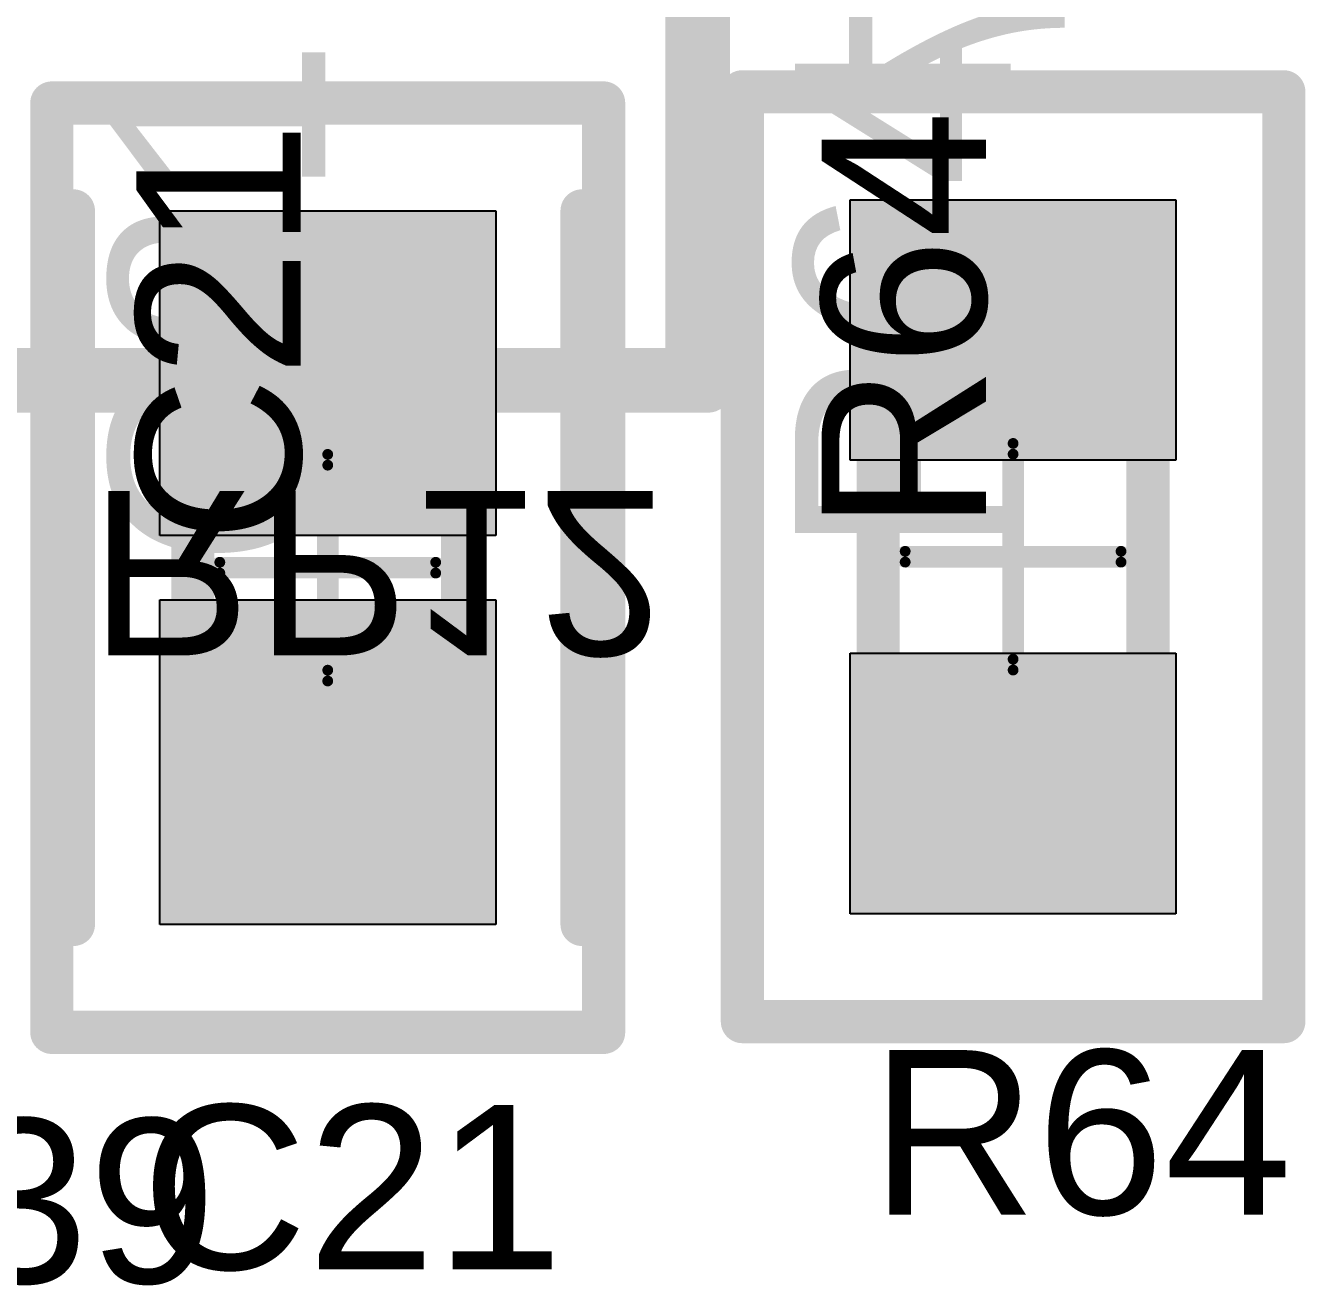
# Model space of a CAD drawing. Header units: millimetres. Extents: x 54 to 247, y 53 to 195.
# Drawn here: x 125.52 to 131.45, y 66.55 to 72.39 of the extents above; entities that cross this region are included whole.
import ezdxf

# ---------------------------------------------------------------- set-up
doc = ezdxf.new("R2010")
doc.units = ezdxf.units.MM
for name, color, linetype in [('BottomOverlay', 54, 'Continuous'), ('BottomPaste', 16, 'Continuous'), ('BottomSolder', 6, 'Continuous'), ('Mechanical10', 56, 'Continuous'), ('Mechanical12', 56, 'Continuous'), ('Mechanical14', 56, 'Continuous'), ('Mechanical15', 56, 'Continuous'), ('Mechanical4', 56, 'Continuous'), ('Mechanical6', 56, 'Continuous'), ('Mechanical8', 56, 'Continuous'), ('PadHoleLayer', 156, 'Continuous'), ('TopOverlay', 2, 'Continuous'), ('TopPaste', 8, 'Continuous'), ('TopSolder', 216, 'Continuous')]:
    doc.layers.add(name, color=color, linetype=linetype)
doc.styles.add('Arial', font='arial.ttf', dxfattribs={"height": 0.2})

# ---------------------------------------------------------------- blocks, each defined once
blk = doc.blocks.new('KEMET_C0805C_DN_IPC_A_231')
at = {"layer": 'TopPaste'}
for points in [[(-1.6531, 0.7781), (-0.1485, 0.7781), (-0.1485, -0.7781), (-1.6531, -0.7781)], [(0.1485, 0.7781), (1.6531, 0.7781), (1.6531, -0.7781), (0.1485, -0.7781)]]:
    blk.add_hatch(color=8, dxfattribs=at).paths.add_polyline_path(points)
at = {"layer": 'TopSolder'}
for points in [[(-1.6531, 0.7781), (-0.1485, 0.7781), (-0.1485, -0.7781), (-1.6531, -0.7781)], [(0.1485, 0.7781), (1.6531, 0.7781), (1.6531, -0.7781), (0.1485, -0.7781)]]:
    blk.add_hatch(color=216, dxfattribs=at).paths.add_polyline_path(points)
at = {"layer": 'Mechanical10', "const_width": 0.2}
for points in [[(-2.1531, 1.2781), (-2.1531, -1.2781)], [(-2.1531, 1.2781), (2.1531, 1.2781)], [(2.1531, 1.2781), (2.1531, -1.2781)], [(-2.1531, -1.2781), (2.1531, -1.2781)]]:
    blk.add_lwpolyline(points, dxfattribs=at)
at = {"layer": 'Mechanical10', "const_width": 0.1}
for points in [[(-2.2031, 1.2781, 1), (-2.1031, 1.2781, 1)], [(-2.2031, 1.2781, 1), (-2.1031, 1.2781, 1)], [(2.1031, 1.2781, 1), (2.2031, 1.2781, 1)], [(2.1031, 1.2781, 1), (2.2031, 1.2781, 1)], [(-2.2031, -1.2781, 1), (-2.1031, -1.2781, 1)], [(-2.2031, -1.2781, 1), (-2.1031, -1.2781, 1)], [(2.1031, -1.2781, 1), (2.2031, -1.2781, 1)], [(2.1031, -1.2781, 1), (2.2031, -1.2781, 1)]]:
    blk.add_lwpolyline(points, format="xyb", close=True, dxfattribs=at)
at = {"layer": 'Mechanical12', "const_width": 0.2}
for points in [[(-1, 0.625), (-1, -0.625)], [(-1, 0.625), (1, 0.625)], [(1, 0.625), (1, -0.625)], [(-1, -0.625), (1, -0.625)]]:
    blk.add_lwpolyline(points, dxfattribs=at)
at = {"layer": 'Mechanical12', "const_width": 0.1}
for points in [[(-1.05, 0.625, 1), (-0.95, 0.625, 1)], [(-1.05, 0.625, 1), (-0.95, 0.625, 1)], [(0.95, 0.625, 1), (1.05, 0.625, 1)], [(0.95, 0.625, 1), (1.05, 0.625, 1)], [(-1.05, -0.625, 1), (-0.95, -0.625, 1)], [(-1.05, -0.625, 1), (-0.95, -0.625, 1)], [(0.95, -0.625, 1), (1.05, -0.625, 1)], [(0.95, -0.625, 1), (1.05, -0.625, 1)]]:
    blk.add_lwpolyline(points, format="xyb", close=True, dxfattribs=at)
at = {"layer": 'Mechanical15'}
for points, const_width in [([(-2.1531, 1.2781), (-2.1531, -1.2781)], 0.2), ([(-2.1531, 1.2781), (2.1531, 1.2781)], 0.2), ([(2.1531, 1.2781), (2.1531, -1.2781)], 0.2), ([(0, 0.5), (0, -0.5)], 0.1), ([(-0.5, 0), (0.5, 0)], 0.1), ([(-2.1531, -1.2781), (2.1531, -1.2781)], 0.2)]:
    blk.add_lwpolyline(points, dxfattribs=dict(at, const_width=const_width))
for points, const_width in [([(-2.2031, 1.2781, 1), (-2.1031, 1.2781, 1)], 0.1), ([(-2.2031, 1.2781, 1), (-2.1031, 1.2781, 1)], 0.1), ([(2.1031, 1.2781, 1), (2.2031, 1.2781, 1)], 0.1), ([(2.1031, 1.2781, 1), (2.2031, 1.2781, 1)], 0.1), ([(-0.025, 0.5, 1), (0.025, 0.5, 1)], 0.05), ([(-0.525, 0, 1), (-0.475, 0, 1)], 0.05), ([(0.475, 0, 1), (0.525, 0, 1)], 0.05), ([(-0.025, -0.5, 1), (0.025, -0.5, 1)], 0.05), ([(-2.2031, -1.2781, 1), (-2.1031, -1.2781, 1)], 0.1), ([(-2.2031, -1.2781, 1), (-2.1031, -1.2781, 1)], 0.1), ([(2.1031, -1.2781, 1), (2.2031, -1.2781, 1)], 0.1), ([(2.1031, -1.2781, 1), (2.2031, -1.2781, 1)], 0.1)]:
    blk.add_lwpolyline(points, format="xyb", close=True, dxfattribs=dict(at, const_width=const_width))
at = {"layer": 'TopOverlay', "const_width": 0.2}
for points in [[(-1.6531, 1.1781), (1.6531, 1.1781)], [(-1.6531, -1.1781), (1.6531, -1.1781)]]:
    blk.add_lwpolyline(points, dxfattribs=at)
at = {"layer": 'TopOverlay', "const_width": 0.1}
for points in [[(-1.7031, 1.1781, 1), (-1.6031, 1.1781, 1)], [(1.6031, 1.1781, 1), (1.7031, 1.1781, 1)], [(-1.7031, -1.1781, 1), (-1.6031, -1.1781, 1)], [(1.6031, -1.1781, 1), (1.7031, -1.1781, 1)]]:
    blk.add_lwpolyline(points, format="xyb", close=True, dxfattribs=at)
at = {"layer": 'Mechanical10'}
blk.add_text('C21', height=1, dxfattribs=at).set_placement((0, 0.0111))
blk = doc.blocks.new('B______3296W_MFG_B_255')
at = {"layer": 'BottomOverlay', "const_width": 0.2}
for points in [[(-2.48, 4.89), (-2.48, -4.89)], [(-2.48, -4.89), (2.48, -4.89)]]:
    blk.add_lwpolyline(points, dxfattribs=at)
at = {"layer": 'BottomOverlay', "const_width": 0.1}
blk.add_lwpolyline([(-2.53, -4.89, 1), (-2.43, -4.89, 1)], format="xyb", close=True, dxfattribs=at)
blk.add_lwpolyline([(-2.53, -4.89, 1), (-2.43, -4.89, 1)], format="xyb", close=True, dxfattribs=at)
at = {"layer": 'Mechanical10', "const_width": 0.2}
for points in [[(-2.58, 4.99), (-2.58, -4.99)], [(-2.58, -4.99), (2.58, -4.99)]]:
    blk.add_lwpolyline(points, dxfattribs=at)
at = {"layer": 'Mechanical10', "const_width": 0.1}
blk.add_lwpolyline([(-2.63, -4.99, 1), (-2.53, -4.99, 1)], format="xyb", close=True, dxfattribs=at)
blk.add_lwpolyline([(-2.63, -4.99, 1), (-2.53, -4.99, 1)], format="xyb", close=True, dxfattribs=at)
at = {"layer": 'Mechanical12', "const_width": 0.2}
for points in [[(-2.48, 4.89), (-2.48, -4.89)], [(-2.48, -4.89), (2.48, -4.89)]]:
    blk.add_lwpolyline(points, dxfattribs=at)
at = {"layer": 'Mechanical12', "const_width": 0.1}
blk.add_lwpolyline([(-2.53, -4.89, 1), (-2.43, -4.89, 1)], format="xyb", close=True, dxfattribs=at)
blk.add_lwpolyline([(-2.53, -4.89, 1), (-2.43, -4.89, 1)], format="xyb", close=True, dxfattribs=at)
at = {"layer": 'Mechanical15', "const_width": 0.2}
for points in [[(-2.58, 4.99), (-2.58, -4.99)], [(-2.58, -4.99), (2.58, -4.99)]]:
    blk.add_lwpolyline(points, dxfattribs=at)
at = {"layer": 'Mechanical15', "const_width": 0.1}
blk.add_lwpolyline([(-2.63, -4.99, 1), (-2.53, -4.99, 1)], format="xyb", close=True, dxfattribs=at)
blk.add_lwpolyline([(-2.63, -4.99, 1), (-2.53, -4.99, 1)], format="xyb", close=True, dxfattribs=at)
blk = doc.blocks.new('V______CRCW0805__3_IPC_A_262')
at = {"layer": 'TopPaste'}
for points in [[(-1.6541, 0.7541), (-0.4476, 0.7541), (-0.4476, -0.7541), (-1.6541, -0.7541)], [(0.4476, 0.7541), (1.6541, 0.7541), (1.6541, -0.7541), (0.4476, -0.7541)]]:
    blk.add_hatch(color=8, dxfattribs=at).paths.add_polyline_path(points)
at = {"layer": 'TopSolder'}
for points in [[(-1.6541, 0.7541), (-0.4476, 0.7541), (-0.4476, -0.7541), (-1.6541, -0.7541)], [(0.4476, 0.7541), (1.6541, 0.7541), (1.6541, -0.7541), (0.4476, -0.7541)]]:
    blk.add_hatch(color=216, dxfattribs=at).paths.add_polyline_path(points)
at = {"layer": 'Mechanical10', "const_width": 0.2}
for points in [[(-2.1541, 1.2541), (-2.1541, -1.2541)], [(-2.1541, 1.2541), (2.1541, 1.2541)], [(2.1541, 1.2541), (2.1541, -1.2541)], [(-2.1541, -1.2541), (2.1541, -1.2541)]]:
    blk.add_lwpolyline(points, dxfattribs=at)
at = {"layer": 'Mechanical10', "const_width": 0.1}
for points in [[(-2.2041, 1.2541, 1), (-2.1041, 1.2541, 1)], [(-2.2041, 1.2541, 1), (-2.1041, 1.2541, 1)], [(2.1041, 1.2541, 1), (2.2041, 1.2541, 1)], [(2.1041, 1.2541, 1), (2.2041, 1.2541, 1)], [(-2.2041, -1.2541, 1), (-2.1041, -1.2541, 1)], [(-2.2041, -1.2541, 1), (-2.1041, -1.2541, 1)], [(2.1041, -1.2541, 1), (2.2041, -1.2541, 1)], [(2.1041, -1.2541, 1), (2.2041, -1.2541, 1)]]:
    blk.add_lwpolyline(points, format="xyb", close=True, dxfattribs=at)
at = {"layer": 'Mechanical12', "const_width": 0.2}
for points in [[(-1, 0.625), (-1, -0.625)], [(-1, 0.625), (1, 0.625)], [(1, 0.625), (1, -0.625)], [(-1, -0.625), (1, -0.625)]]:
    blk.add_lwpolyline(points, dxfattribs=at)
at = {"layer": 'Mechanical12', "const_width": 0.1}
for points in [[(-1.05, 0.625, 1), (-0.95, 0.625, 1)], [(-1.05, 0.625, 1), (-0.95, 0.625, 1)], [(0.95, 0.625, 1), (1.05, 0.625, 1)], [(0.95, 0.625, 1), (1.05, 0.625, 1)], [(-1.05, -0.625, 1), (-0.95, -0.625, 1)], [(-1.05, -0.625, 1), (-0.95, -0.625, 1)], [(0.95, -0.625, 1), (1.05, -0.625, 1)], [(0.95, -0.625, 1), (1.05, -0.625, 1)]]:
    blk.add_lwpolyline(points, format="xyb", close=True, dxfattribs=at)
at = {"layer": 'Mechanical15'}
for points, const_width in [([(-2.1541, 1.2541), (-2.1541, -1.2541)], 0.2), ([(-2.1541, 1.2541), (2.1541, 1.2541)], 0.2), ([(2.1541, 1.2541), (2.1541, -1.2541)], 0.2), ([(0, 0.5), (0, -0.5)], 0.1), ([(-0.5, 0), (0.5, 0)], 0.1), ([(-2.1541, -1.2541), (2.1541, -1.2541)], 0.2)]:
    blk.add_lwpolyline(points, dxfattribs=dict(at, const_width=const_width))
for points, const_width in [([(-2.2041, 1.2541, 1), (-2.1041, 1.2541, 1)], 0.1), ([(-2.2041, 1.2541, 1), (-2.1041, 1.2541, 1)], 0.1), ([(2.1041, 1.2541, 1), (2.2041, 1.2541, 1)], 0.1), ([(2.1041, 1.2541, 1), (2.2041, 1.2541, 1)], 0.1), ([(-0.025, 0.5, 1), (0.025, 0.5, 1)], 0.05), ([(-0.525, 0, 1), (-0.475, 0, 1)], 0.05), ([(0.475, 0, 1), (0.525, 0, 1)], 0.05), ([(-0.025, -0.5, 1), (0.025, -0.5, 1)], 0.05), ([(-2.2041, -1.2541, 1), (-2.1041, -1.2541, 1)], 0.1), ([(-2.2041, -1.2541, 1), (-2.1041, -1.2541, 1)], 0.1), ([(2.1041, -1.2541, 1), (2.2041, -1.2541, 1)], 0.1), ([(2.1041, -1.2541, 1), (2.2041, -1.2541, 1)], 0.1)]:
    blk.add_lwpolyline(points, format="xyb", close=True, dxfattribs=dict(at, const_width=const_width))
at = {"layer": 'TopOverlay', "const_width": 0.2}
for points in [[(-0.0726, 0.625), (0.0726, 0.625)], [(-0.0726, -0.625), (0.0726, -0.625)]]:
    blk.add_lwpolyline(points, dxfattribs=at)
at = {"layer": 'TopOverlay', "const_width": 0.1}
for points in [[(-0.1226, 0.625, 1), (-0.0226, 0.625, 1)], [(0.0226, 0.625, 1), (0.1226, 0.625, 1)], [(-0.1226, -0.625, 1), (-0.0226, -0.625, 1)], [(0.0226, -0.625, 1), (0.1226, -0.625, 1)]]:
    blk.add_lwpolyline(points, format="xyb", close=True, dxfattribs=at)
at = {"layer": 'Mechanical10'}
blk.add_text('R64', height=1, dxfattribs=at).set_placement((0, 0.0111))
blk = doc.blocks.new('W_____E___________0_MFG_B_284')
at = {"layer": 'BottomPaste'}
for points in [[(-1.6, 0.6), (-0.5, 0.6), (-0.5, -0.6), (-1.6, -0.6)], [(0.5, 0.6), (1.6, 0.6), (1.6, -0.6), (0.5, -0.6)]]:
    blk.add_hatch(color=16, dxfattribs=at).paths.add_polyline_path(points)
at = {"layer": 'BottomSolder'}
for points in [[(-1.6, 0.6), (-0.5, 0.6), (-0.5, -0.6), (-1.6, -0.6)], [(0.5, 0.6), (1.6, 0.6), (1.6, -0.6), (0.5, -0.6)]]:
    blk.add_hatch(color=6, dxfattribs=at).paths.add_polyline_path(points)
at = {"layer": 'BottomOverlay', "const_width": 0.2}
for points in [[(0.125, 0.675), (-0.125, 0.675)], [(0.125, -0.675), (-0.125, -0.675)]]:
    blk.add_lwpolyline(points, dxfattribs=at)
at = {"layer": 'BottomOverlay'}
for points, const_width in [([(-0.175, 0.675, 1), (-0.075, 0.675, 1)], 0.1), ([(0.075, 0.675, 1), (0.175, 0.675, 1)], 0.1), ([(-2.025, -0.025, 1), (-2.275, -0.025, 1)], 0.25), ([(-2.3375, -0.025, 1), (-2.2125, -0.025, 1)], 0.125), ([(-2.0875, -0.025, 1), (-1.9625, -0.025, 1)], 0.125), ([(-0.175, -0.675, 1), (-0.075, -0.675, 1)], 0.1), ([(0.075, -0.675, 1), (0.175, -0.675, 1)], 0.1)]:
    blk.add_lwpolyline(points, format="xyb", close=True, dxfattribs=dict(at, const_width=const_width))
at = {"layer": 'Mechanical10', "const_width": 0.2}
for points in [[(1.7, 0.775), (-1.7, 0.775)], [(-1.7, -0.775), (-1.7, 0.775)], [(1.7, -0.775), (1.7, 0.775)], [(1.7, -0.775), (-1.7, -0.775)]]:
    blk.add_lwpolyline(points, dxfattribs=at)
at = {"layer": 'Mechanical10', "const_width": 0.1}
for points in [[(-1.75, 0.775, 1), (-1.65, 0.775, 1)], [(-1.75, 0.775, 1), (-1.65, 0.775, 1)], [(1.65, 0.775, 1), (1.75, 0.775, 1)], [(1.65, 0.775, 1), (1.75, 0.775, 1)], [(-1.75, -0.775, 1), (-1.65, -0.775, 1)], [(-1.75, -0.775, 1), (-1.65, -0.775, 1)], [(1.65, -0.775, 1), (1.75, -0.775, 1)], [(1.65, -0.775, 1), (1.75, -0.775, 1)]]:
    blk.add_lwpolyline(points, format="xyb", close=True, dxfattribs=at)
at = {"layer": 'Mechanical12', "const_width": 0.2}
for points in [[(1.05, 0.675), (-1.05, 0.675)], [(-1.05, -0.675), (-1.05, 0.675)], [(1.05, -0.675), (1.05, 0.675)], [(1.05, -0.675), (-1.05, -0.675)]]:
    blk.add_lwpolyline(points, dxfattribs=at)
at = {"layer": 'Mechanical12', "const_width": 0.1}
for points in [[(-1.1, 0.675, 1), (-1, 0.675, 1)], [(-1.1, 0.675, 1), (-1, 0.675, 1)], [(1, 0.675, 1), (1.1, 0.675, 1)], [(1, 0.675, 1), (1.1, 0.675, 1)], [(-1.1, -0.675, 1), (-1, -0.675, 1)], [(-1.1, -0.675, 1), (-1, -0.675, 1)], [(1, -0.675, 1), (1.1, -0.675, 1)], [(1, -0.675, 1), (1.1, -0.675, 1)]]:
    blk.add_lwpolyline(points, format="xyb", close=True, dxfattribs=at)
at = {"layer": 'Mechanical15'}
for points, const_width in [([(1.7, 0.775), (-1.7, 0.775)], 0.2), ([(-1.7, -0.775), (-1.7, 0.775)], 0.2), ([(1.7, -0.775), (1.7, 0.775)], 0.2), ([(0, -0.5), (0, 0.5)], 0.1), ([(0.5, 0), (-0.5, 0)], 0.1), ([(1.7, -0.775), (-1.7, -0.775)], 0.2)]:
    blk.add_lwpolyline(points, dxfattribs=dict(at, const_width=const_width))
for points, const_width in [([(-1.75, 0.775, 1), (-1.65, 0.775, 1)], 0.1), ([(-1.75, 0.775, 1), (-1.65, 0.775, 1)], 0.1), ([(1.65, 0.775, 1), (1.75, 0.775, 1)], 0.1), ([(1.65, 0.775, 1), (1.75, 0.775, 1)], 0.1), ([(-0.025, 0.5, 1), (0.025, 0.5, 1)], 0.05), ([(-0.525, 0, 1), (-0.475, 0, 1)], 0.05), ([(0.475, 0, 1), (0.525, 0, 1)], 0.05), ([(-0.025, -0.5, 1), (0.025, -0.5, 1)], 0.05), ([(-1.75, -0.775, 1), (-1.65, -0.775, 1)], 0.1), ([(-1.75, -0.775, 1), (-1.65, -0.775, 1)], 0.1), ([(1.65, -0.775, 1), (1.75, -0.775, 1)], 0.1), ([(1.65, -0.775, 1), (1.75, -0.775, 1)], 0.1)]:
    blk.add_lwpolyline(points, format="xyb", close=True, dxfattribs=dict(at, const_width=const_width))
at = {"layer": 'Mechanical10', "text_generation_flag": 2}
blk.add_text('D17', height=1, rotation=-180, dxfattribs=at).set_placement((0, 0.1882))

msp = doc.modelspace()

# ---------------------------------------------------------------- hatches: boundary and pattern name
at = {"layer": 'Mechanical14'}
h = msp.add_hatch(color=56, dxfattribs=at)
edge = h.paths.add_edge_path()
edge.add_arc((128.588, 70.794), 0.05, 0, 360)
h = msp.add_hatch(color=56, dxfattribs=at)
edge = h.paths.add_edge_path()
edge.add_arc((128.588, 70.794), 0.05, 0, 360)
at = {"layer": 'Mechanical4'}
h = msp.add_hatch(color=56, dxfattribs=at)
edge = h.paths.add_edge_path()
edge.add_arc((128.8447, 72.0803), 0.05, 0, 360)
h = msp.add_hatch(color=56, dxfattribs=at)
edge = h.paths.add_edge_path()
edge.add_arc((128.8447, 72.0803), 0.05, 0, 360)
h = msp.add_hatch(color=56, dxfattribs=at)
edge = h.paths.add_edge_path()
edge.add_arc((128.8447, 72.0803), 0.05, 0, 360)
h = msp.add_hatch(color=56, dxfattribs=at)
edge = h.paths.add_edge_path()
edge.add_arc((128.8447, 72.0803), 0.05, 0, 360)
h = msp.add_hatch(color=56, dxfattribs=at)
edge = h.paths.add_edge_path()
edge.add_arc((131.3529, 72.0803), 0.05, 0, 360)
h = msp.add_hatch(color=56, dxfattribs=at)
edge = h.paths.add_edge_path()
edge.add_arc((131.3529, 72.0803), 0.05, 0, 360)
h = msp.add_hatch(color=56, dxfattribs=at)
edge = h.paths.add_edge_path()
edge.add_arc((131.3529, 72.0803), 0.05, 0, 360)
h = msp.add_hatch(color=56, dxfattribs=at)
edge = h.paths.add_edge_path()
edge.add_arc((131.3529, 72.0803), 0.05, 0, 360)
h = msp.add_hatch(color=56, dxfattribs=at)
edge = h.paths.add_edge_path()
edge.add_arc((125.6457, 72.0285), 0.05, 0, 360)
h = msp.add_hatch(color=56, dxfattribs=at)
edge = h.paths.add_edge_path()
edge.add_arc((125.6457, 72.0285), 0.05, 0, 360)
h = msp.add_hatch(color=56, dxfattribs=at)
edge = h.paths.add_edge_path()
edge.add_arc((125.6457, 72.0285), 0.05, 0, 360)
h = msp.add_hatch(color=56, dxfattribs=at)
edge = h.paths.add_edge_path()
edge.add_arc((125.6457, 72.0285), 0.05, 0, 360)
h = msp.add_hatch(color=56, dxfattribs=at)
edge = h.paths.add_edge_path()
edge.add_arc((128.2019, 72.0285), 0.05, 0, 360)
h = msp.add_hatch(color=56, dxfattribs=at)
edge = h.paths.add_edge_path()
edge.add_arc((128.2019, 72.0285), 0.05, 0, 360)
h = msp.add_hatch(color=56, dxfattribs=at)
edge = h.paths.add_edge_path()
edge.add_arc((128.2019, 72.0285), 0.05, 0, 360)
h = msp.add_hatch(color=56, dxfattribs=at)
edge = h.paths.add_edge_path()
edge.add_arc((128.2019, 72.0285), 0.05, 0, 360)
h = msp.add_hatch(color=56, dxfattribs=at)
edge = h.paths.add_edge_path()
edge.add_arc((128.688, 70.694), 0.05, 0, 360)
h = msp.add_hatch(color=56, dxfattribs=at)
edge = h.paths.add_edge_path()
edge.add_arc((128.688, 70.694), 0.05, 0, 360)
h = msp.add_hatch(color=56, dxfattribs=at)
edge = h.paths.add_edge_path()
edge.add_arc((128.688, 70.694), 0.05, 0, 360)
h = msp.add_hatch(color=56, dxfattribs=at)
edge = h.paths.add_edge_path()
edge.add_arc((128.688, 70.694), 0.05, 0, 360)
h = msp.add_hatch(color=56, dxfattribs=at)
edge = h.paths.add_edge_path()
edge.add_arc((125.6457, 67.7223), 0.05, 0, 360)
h = msp.add_hatch(color=56, dxfattribs=at)
edge = h.paths.add_edge_path()
edge.add_arc((125.6457, 67.7223), 0.05, 0, 360)
h = msp.add_hatch(color=56, dxfattribs=at)
edge = h.paths.add_edge_path()
edge.add_arc((125.6457, 67.7223), 0.05, 0, 360)
h = msp.add_hatch(color=56, dxfattribs=at)
edge = h.paths.add_edge_path()
edge.add_arc((125.6457, 67.7223), 0.05, 0, 360)
h = msp.add_hatch(color=56, dxfattribs=at)
edge = h.paths.add_edge_path()
edge.add_arc((128.2019, 67.7223), 0.05, 0, 360)
h = msp.add_hatch(color=56, dxfattribs=at)
edge = h.paths.add_edge_path()
edge.add_arc((128.2019, 67.7223), 0.05, 0, 360)
h = msp.add_hatch(color=56, dxfattribs=at)
edge = h.paths.add_edge_path()
edge.add_arc((128.2019, 67.7223), 0.05, 0, 360)
h = msp.add_hatch(color=56, dxfattribs=at)
edge = h.paths.add_edge_path()
edge.add_arc((128.2019, 67.7223), 0.05, 0, 360)
h = msp.add_hatch(color=56, dxfattribs=at)
edge = h.paths.add_edge_path()
edge.add_arc((128.8447, 67.7721), 0.05, 0, 360)
h = msp.add_hatch(color=56, dxfattribs=at)
edge = h.paths.add_edge_path()
edge.add_arc((128.8447, 67.7721), 0.05, 0, 360)
h = msp.add_hatch(color=56, dxfattribs=at)
edge = h.paths.add_edge_path()
edge.add_arc((128.8447, 67.7721), 0.05, 0, 360)
h = msp.add_hatch(color=56, dxfattribs=at)
edge = h.paths.add_edge_path()
edge.add_arc((128.8447, 67.7721), 0.05, 0, 360)
h = msp.add_hatch(color=56, dxfattribs=at)
edge = h.paths.add_edge_path()
edge.add_arc((131.3529, 67.7721), 0.05, 0, 360)
h = msp.add_hatch(color=56, dxfattribs=at)
edge = h.paths.add_edge_path()
edge.add_arc((131.3529, 67.7721), 0.05, 0, 360)
h = msp.add_hatch(color=56, dxfattribs=at)
edge = h.paths.add_edge_path()
edge.add_arc((131.3529, 67.7721), 0.05, 0, 360)
h = msp.add_hatch(color=56, dxfattribs=at)
edge = h.paths.add_edge_path()
edge.add_arc((131.3529, 67.7721), 0.05, 0, 360)
at = {"layer": 'Mechanical6'}
h = msp.add_hatch(color=56, dxfattribs=at)
edge = h.paths.add_edge_path()
edge.add_arc((125.7457, 71.5285), 0.05, 0, 360)
h = msp.add_hatch(color=56, dxfattribs=at)
edge = h.paths.add_edge_path()
edge.add_arc((128.1019, 71.5285), 0.05, 0, 360)
h = msp.add_hatch(color=56, dxfattribs=at)
edge = h.paths.add_edge_path()
edge.add_arc((129.4738, 69.9988), 0.05, 0, 360)
h = msp.add_hatch(color=56, dxfattribs=at)
edge = h.paths.add_edge_path()
edge.add_arc((130.7238, 69.9988), 0.05, 0, 360)
h = msp.add_hatch(color=56, dxfattribs=at)
edge = h.paths.add_edge_path()
edge.add_arc((129.4738, 69.8536), 0.05, 0, 360)
h = msp.add_hatch(color=56, dxfattribs=at)
edge = h.paths.add_edge_path()
edge.add_arc((130.7238, 69.8536), 0.05, 0, 360)
h = msp.add_hatch(color=56, dxfattribs=at)
edge = h.paths.add_edge_path()
edge.add_arc((125.7457, 68.2223), 0.05, 0, 360)
h = msp.add_hatch(color=56, dxfattribs=at)
edge = h.paths.add_edge_path()
edge.add_arc((128.1019, 68.2223), 0.05, 0, 360)
at = {"layer": 'Mechanical8'}
h = msp.add_hatch(color=56, dxfattribs=at)
edge = h.paths.add_edge_path()
edge.add_arc((129.4738, 70.9262), 0.05, 0, 360)
h = msp.add_hatch(color=56, dxfattribs=at)
edge = h.paths.add_edge_path()
edge.add_arc((129.4738, 70.9262), 0.05, 0, 360)
h = msp.add_hatch(color=56, dxfattribs=at)
edge = h.paths.add_edge_path()
edge.add_arc((130.7238, 70.9262), 0.05, 0, 360)
h = msp.add_hatch(color=56, dxfattribs=at)
edge = h.paths.add_edge_path()
edge.add_arc((130.7238, 70.9262), 0.05, 0, 360)
h = msp.add_hatch(color=56, dxfattribs=at)
edge = h.paths.add_edge_path()
edge.add_arc((126.2988, 70.8754), 0.05, 0, 360)
h = msp.add_hatch(color=56, dxfattribs=at)
edge = h.paths.add_edge_path()
edge.add_arc((126.2988, 70.8754), 0.05, 0, 360)
h = msp.add_hatch(color=56, dxfattribs=at)
edge = h.paths.add_edge_path()
edge.add_arc((127.5488, 70.8754), 0.05, 0, 360)
h = msp.add_hatch(color=56, dxfattribs=at)
edge = h.paths.add_edge_path()
edge.add_arc((127.5488, 70.8754), 0.05, 0, 360)
h = msp.add_hatch(color=56, dxfattribs=at)
edge = h.paths.add_edge_path()
edge.add_arc((128.588, 70.794), 0.05, 0, 360)
h = msp.add_hatch(color=56, dxfattribs=at)
edge = h.paths.add_edge_path()
edge.add_arc((128.588, 70.794), 0.05, 0, 360)
h = msp.add_hatch(color=56, dxfattribs=at)
edge = h.paths.add_edge_path()
edge.add_arc((129.4738, 68.9262), 0.05, 0, 360)
h = msp.add_hatch(color=56, dxfattribs=at)
edge = h.paths.add_edge_path()
edge.add_arc((129.4738, 68.9262), 0.05, 0, 360)
h = msp.add_hatch(color=56, dxfattribs=at)
edge = h.paths.add_edge_path()
edge.add_arc((130.7238, 68.9262), 0.05, 0, 360)
h = msp.add_hatch(color=56, dxfattribs=at)
edge = h.paths.add_edge_path()
edge.add_arc((130.7238, 68.9262), 0.05, 0, 360)
h = msp.add_hatch(color=56, dxfattribs=at)
edge = h.paths.add_edge_path()
edge.add_arc((126.2988, 68.8754), 0.05, 0, 360)
h = msp.add_hatch(color=56, dxfattribs=at)
edge = h.paths.add_edge_path()
edge.add_arc((126.2988, 68.8754), 0.05, 0, 360)
h = msp.add_hatch(color=56, dxfattribs=at)
edge = h.paths.add_edge_path()
edge.add_arc((127.5488, 68.8754), 0.05, 0, 360)
h = msp.add_hatch(color=56, dxfattribs=at)
edge = h.paths.add_edge_path()
edge.add_arc((127.5488, 68.8754), 0.05, 0, 360)
at = {"layer": 'PadHoleLayer'}
h = msp.add_hatch(color=156, dxfattribs=at)
edge = h.paths.add_edge_path()
edge.add_arc((128.8447, 72.0803), 0.05, 0, 360)
h = msp.add_hatch(color=156, dxfattribs=at)
edge = h.paths.add_edge_path()
edge.add_arc((128.8447, 72.0803), 0.05, 0, 360)
h = msp.add_hatch(color=156, dxfattribs=at)
edge = h.paths.add_edge_path()
edge.add_arc((128.8447, 72.0803), 0.05, 0, 360)
h = msp.add_hatch(color=156, dxfattribs=at)
edge = h.paths.add_edge_path()
edge.add_arc((128.8447, 72.0803), 0.05, 0, 360)
h = msp.add_hatch(color=156, dxfattribs=at)
edge = h.paths.add_edge_path()
edge.add_arc((131.3529, 72.0803), 0.05, 0, 360)
h = msp.add_hatch(color=156, dxfattribs=at)
edge = h.paths.add_edge_path()
edge.add_arc((131.3529, 72.0803), 0.05, 0, 360)
h = msp.add_hatch(color=156, dxfattribs=at)
edge = h.paths.add_edge_path()
edge.add_arc((131.3529, 72.0803), 0.05, 0, 360)
h = msp.add_hatch(color=156, dxfattribs=at)
edge = h.paths.add_edge_path()
edge.add_arc((131.3529, 72.0803), 0.05, 0, 360)
h = msp.add_hatch(color=156, dxfattribs=at)
edge = h.paths.add_edge_path()
edge.add_arc((125.6457, 72.0285), 0.05, 0, 360)
h = msp.add_hatch(color=156, dxfattribs=at)
edge = h.paths.add_edge_path()
edge.add_arc((125.6457, 72.0285), 0.05, 0, 360)
h = msp.add_hatch(color=156, dxfattribs=at)
edge = h.paths.add_edge_path()
edge.add_arc((125.6457, 72.0285), 0.05, 0, 360)
h = msp.add_hatch(color=156, dxfattribs=at)
edge = h.paths.add_edge_path()
edge.add_arc((125.6457, 72.0285), 0.05, 0, 360)
h = msp.add_hatch(color=156, dxfattribs=at)
edge = h.paths.add_edge_path()
edge.add_arc((128.2019, 72.0285), 0.05, 0, 360)
h = msp.add_hatch(color=156, dxfattribs=at)
edge = h.paths.add_edge_path()
edge.add_arc((128.2019, 72.0285), 0.05, 0, 360)
h = msp.add_hatch(color=156, dxfattribs=at)
edge = h.paths.add_edge_path()
edge.add_arc((128.2019, 72.0285), 0.05, 0, 360)
h = msp.add_hatch(color=156, dxfattribs=at)
edge = h.paths.add_edge_path()
edge.add_arc((128.2019, 72.0285), 0.05, 0, 360)
h = msp.add_hatch(color=156, dxfattribs=at)
edge = h.paths.add_edge_path()
edge.add_arc((125.7457, 71.5285), 0.05, 0, 360)
h = msp.add_hatch(color=156, dxfattribs=at)
edge = h.paths.add_edge_path()
edge.add_arc((128.1019, 71.5285), 0.05, 0, 360)
h = msp.add_hatch(color=156, dxfattribs=at)
edge = h.paths.add_edge_path()
edge.add_arc((129.4738, 70.9262), 0.05, 0, 360)
h = msp.add_hatch(color=156, dxfattribs=at)
edge = h.paths.add_edge_path()
edge.add_arc((129.4738, 70.9262), 0.05, 0, 360)
h = msp.add_hatch(color=156, dxfattribs=at)
edge = h.paths.add_edge_path()
edge.add_arc((130.7238, 70.9262), 0.05, 0, 360)
h = msp.add_hatch(color=156, dxfattribs=at)
edge = h.paths.add_edge_path()
edge.add_arc((130.7238, 70.9262), 0.05, 0, 360)
h = msp.add_hatch(color=156, dxfattribs=at)
edge = h.paths.add_edge_path()
edge.add_arc((126.2988, 70.8754), 0.05, 0, 360)
h = msp.add_hatch(color=156, dxfattribs=at)
edge = h.paths.add_edge_path()
edge.add_arc((126.2988, 70.8754), 0.05, 0, 360)
h = msp.add_hatch(color=156, dxfattribs=at)
edge = h.paths.add_edge_path()
edge.add_arc((127.5488, 70.8754), 0.05, 0, 360)
h = msp.add_hatch(color=156, dxfattribs=at)
edge = h.paths.add_edge_path()
edge.add_arc((127.5488, 70.8754), 0.05, 0, 360)
h = msp.add_hatch(color=156, dxfattribs=at)
edge = h.paths.add_edge_path()
edge.add_arc((128.588, 70.794), 0.05, 0, 360)
h = msp.add_hatch(color=156, dxfattribs=at)
edge = h.paths.add_edge_path()
edge.add_arc((128.588, 70.794), 0.05, 0, 360)
h = msp.add_hatch(color=156, dxfattribs=at)
edge = h.paths.add_edge_path()
edge.add_arc((128.588, 70.794), 0.05, 0, 360)
h = msp.add_hatch(color=156, dxfattribs=at)
edge = h.paths.add_edge_path()
edge.add_arc((128.588, 70.794), 0.05, 0, 360)
h = msp.add_hatch(color=156, dxfattribs=at)
edge = h.paths.add_edge_path()
edge.add_arc((128.688, 70.694), 0.05, 0, 360)
h = msp.add_hatch(color=156, dxfattribs=at)
edge = h.paths.add_edge_path()
edge.add_arc((128.688, 70.694), 0.05, 0, 360)
h = msp.add_hatch(color=156, dxfattribs=at)
edge = h.paths.add_edge_path()
edge.add_arc((128.688, 70.694), 0.05, 0, 360)
h = msp.add_hatch(color=156, dxfattribs=at)
edge = h.paths.add_edge_path()
edge.add_arc((128.688, 70.694), 0.05, 0, 360)
h = msp.add_hatch(color=156, dxfattribs=at)
edge = h.paths.add_edge_path()
edge.add_arc((129.4738, 69.9988), 0.05, 0, 360)
h = msp.add_hatch(color=156, dxfattribs=at)
edge = h.paths.add_edge_path()
edge.add_arc((130.7238, 69.9988), 0.05, 0, 360)
h = msp.add_hatch(color=156, dxfattribs=at)
edge = h.paths.add_edge_path()
edge.add_arc((129.4738, 69.8536), 0.05, 0, 360)
h = msp.add_hatch(color=156, dxfattribs=at)
edge = h.paths.add_edge_path()
edge.add_arc((130.7238, 69.8536), 0.05, 0, 360)
h = msp.add_hatch(color=156, dxfattribs=at)
edge = h.paths.add_edge_path()
edge.add_arc((129.4738, 68.9262), 0.05, 0, 360)
h = msp.add_hatch(color=156, dxfattribs=at)
edge = h.paths.add_edge_path()
edge.add_arc((129.4738, 68.9262), 0.05, 0, 360)
h = msp.add_hatch(color=156, dxfattribs=at)
edge = h.paths.add_edge_path()
edge.add_arc((130.7238, 68.9262), 0.05, 0, 360)
h = msp.add_hatch(color=156, dxfattribs=at)
edge = h.paths.add_edge_path()
edge.add_arc((130.7238, 68.9262), 0.05, 0, 360)
h = msp.add_hatch(color=156, dxfattribs=at)
edge = h.paths.add_edge_path()
edge.add_arc((126.2988, 68.8754), 0.05, 0, 360)
h = msp.add_hatch(color=156, dxfattribs=at)
edge = h.paths.add_edge_path()
edge.add_arc((126.2988, 68.8754), 0.05, 0, 360)
h = msp.add_hatch(color=156, dxfattribs=at)
edge = h.paths.add_edge_path()
edge.add_arc((127.5488, 68.8754), 0.05, 0, 360)
h = msp.add_hatch(color=156, dxfattribs=at)
edge = h.paths.add_edge_path()
edge.add_arc((127.5488, 68.8754), 0.05, 0, 360)
h = msp.add_hatch(color=156, dxfattribs=at)
edge = h.paths.add_edge_path()
edge.add_arc((125.7457, 68.2223), 0.05, 0, 360)
h = msp.add_hatch(color=156, dxfattribs=at)
edge = h.paths.add_edge_path()
edge.add_arc((128.1019, 68.2223), 0.05, 0, 360)
h = msp.add_hatch(color=156, dxfattribs=at)
edge = h.paths.add_edge_path()
edge.add_arc((125.6457, 67.7223), 0.05, 0, 360)
h = msp.add_hatch(color=156, dxfattribs=at)
edge = h.paths.add_edge_path()
edge.add_arc((125.6457, 67.7223), 0.05, 0, 360)
h = msp.add_hatch(color=156, dxfattribs=at)
edge = h.paths.add_edge_path()
edge.add_arc((125.6457, 67.7223), 0.05, 0, 360)
h = msp.add_hatch(color=156, dxfattribs=at)
edge = h.paths.add_edge_path()
edge.add_arc((125.6457, 67.7223), 0.05, 0, 360)
h = msp.add_hatch(color=156, dxfattribs=at)
edge = h.paths.add_edge_path()
edge.add_arc((128.2019, 67.7223), 0.05, 0, 360)
h = msp.add_hatch(color=156, dxfattribs=at)
edge = h.paths.add_edge_path()
edge.add_arc((128.2019, 67.7223), 0.05, 0, 360)
h = msp.add_hatch(color=156, dxfattribs=at)
edge = h.paths.add_edge_path()
edge.add_arc((128.2019, 67.7223), 0.05, 0, 360)
h = msp.add_hatch(color=156, dxfattribs=at)
edge = h.paths.add_edge_path()
edge.add_arc((128.2019, 67.7223), 0.05, 0, 360)
h = msp.add_hatch(color=156, dxfattribs=at)
edge = h.paths.add_edge_path()
edge.add_arc((128.8447, 67.7721), 0.05, 0, 360)
h = msp.add_hatch(color=156, dxfattribs=at)
edge = h.paths.add_edge_path()
edge.add_arc((128.8447, 67.7721), 0.05, 0, 360)
h = msp.add_hatch(color=156, dxfattribs=at)
edge = h.paths.add_edge_path()
edge.add_arc((128.8447, 67.7721), 0.05, 0, 360)
h = msp.add_hatch(color=156, dxfattribs=at)
edge = h.paths.add_edge_path()
edge.add_arc((128.8447, 67.7721), 0.05, 0, 360)
h = msp.add_hatch(color=156, dxfattribs=at)
edge = h.paths.add_edge_path()
edge.add_arc((131.3529, 67.7721), 0.05, 0, 360)
h = msp.add_hatch(color=156, dxfattribs=at)
edge = h.paths.add_edge_path()
edge.add_arc((131.3529, 67.7721), 0.05, 0, 360)
h = msp.add_hatch(color=156, dxfattribs=at)
edge = h.paths.add_edge_path()
edge.add_arc((131.3529, 67.7721), 0.05, 0, 360)
h = msp.add_hatch(color=156, dxfattribs=at)
edge = h.paths.add_edge_path()
edge.add_arc((131.3529, 67.7721), 0.05, 0, 360)

# ---------------------------------------------------------------- linework, layer by layer
at = {"layer": 'Mechanical10'}
for p, q in [((129.3447, 71.5803), (130.8529, 71.5803)), ((129.3447, 70.3738), (129.3447, 71.5803)), ((130.8529, 71.5803), (130.8529, 70.3738)), ((126.1457, 71.5285), (127.7019, 71.5285)), ((126.1457, 70.0239), (126.1457, 71.5285)), ((127.7019, 71.5285), (127.7019, 70.0239)), ((130.8529, 70.3738), (129.3447, 70.3738)), ((127.7019, 70.0239), (126.1457, 70.0239)), ((126.1457, 69.7269), (127.7019, 69.7269)), ((126.1457, 68.2223), (126.1457, 69.7269)), ((127.7019, 69.7269), (127.7019, 68.2223)), ((129.3447, 69.4786), (130.8529, 69.4786)), ((129.3447, 68.2721), (129.3447, 69.4786)), ((130.8529, 69.4786), (130.8529, 68.2721)), ((130.8529, 68.2721), (129.3447, 68.2721)), ((127.7019, 68.2223), (126.1457, 68.2223))]:
    msp.add_line(p, q, dxfattribs=at)
at = {"layer": 'Mechanical14', "const_width": 0.2}
for points in [[(128.588, 70.794), (128.588, 75.754)], [(118.808, 70.794), (128.588, 70.794)]]:
    msp.add_lwpolyline(points, dxfattribs=at)
at = {"layer": 'Mechanical14', "const_width": 0.1}
msp.add_lwpolyline([(128.538, 70.794, 1), (128.638, 70.794, 1)], format="xyb", close=True, dxfattribs=at)
msp.add_lwpolyline([(128.538, 70.794, 1), (128.638, 70.794, 1)], format="xyb", close=True, dxfattribs=at)
at = {"layer": 'Mechanical4'}
for points, const_width in [([(128.688, 70.694), (128.688, 75.854)], 0.2), ([(128.688, 70.694), (128.688, 75.854)], 0.2), ([(128.8447, 72.0803), (131.3529, 72.0803)], 0.2), ([(128.8447, 67.7721), (128.8447, 72.0803)], 0.2), ([(128.8447, 72.0803), (131.3529, 72.0803)], 0.2), ([(128.8447, 67.7721), (128.8447, 72.0803)], 0.2), ([(131.3529, 67.7721), (131.3529, 72.0803)], 0.2), ([(131.3529, 67.7721), (131.3529, 72.0803)], 0.2), ([(125.6457, 72.0285), (128.2019, 72.0285)], 0.2), ([(125.6457, 67.7223), (125.6457, 72.0285)], 0.2), ([(125.6457, 72.0285), (128.2019, 72.0285)], 0.2), ([(125.6457, 67.7223), (125.6457, 72.0285)], 0.2), ([(128.2019, 67.7223), (128.2019, 72.0285)], 0.2), ([(128.2019, 67.7223), (128.2019, 72.0285)], 0.2), ([(118.708, 70.694), (128.688, 70.694)], 0.2), ([(118.708, 70.694), (128.688, 70.694)], 0.2), ([(130.0988, 69.4262), (130.0988, 70.4262)], 0.1), ([(126.9238, 69.3754), (126.9238, 70.3754)], 0.1), ([(129.5988, 69.9262), (130.5988, 69.9262)], 0.1), ([(126.4238, 69.8754), (127.4238, 69.8754)], 0.1), ([(128.8447, 67.7721), (131.3529, 67.7721)], 0.2), ([(128.8447, 67.7721), (131.3529, 67.7721)], 0.2), ([(125.6457, 67.7223), (128.2019, 67.7223)], 0.2), ([(125.6457, 67.7223), (128.2019, 67.7223)], 0.2)]:
    msp.add_lwpolyline(points, dxfattribs=dict(at, const_width=const_width))
for points, const_width in [([(128.7947, 72.0803, 1), (128.8947, 72.0803, 1)], 0.1), ([(128.7947, 72.0803, 1), (128.8947, 72.0803, 1)], 0.1), ([(128.7947, 72.0803, 1), (128.8947, 72.0803, 1)], 0.1), ([(128.7947, 72.0803, 1), (128.8947, 72.0803, 1)], 0.1), ([(131.3029, 72.0803, 1), (131.4029, 72.0803, 1)], 0.1), ([(131.3029, 72.0803, 1), (131.4029, 72.0803, 1)], 0.1), ([(131.3029, 72.0803, 1), (131.4029, 72.0803, 1)], 0.1), ([(131.3029, 72.0803, 1), (131.4029, 72.0803, 1)], 0.1), ([(125.5957, 72.0285, 1), (125.6957, 72.0285, 1)], 0.1), ([(125.5957, 72.0285, 1), (125.6957, 72.0285, 1)], 0.1), ([(125.5957, 72.0285, 1), (125.6957, 72.0285, 1)], 0.1), ([(125.5957, 72.0285, 1), (125.6957, 72.0285, 1)], 0.1), ([(128.1519, 72.0285, 1), (128.2519, 72.0285, 1)], 0.1), ([(128.1519, 72.0285, 1), (128.2519, 72.0285, 1)], 0.1), ([(128.1519, 72.0285, 1), (128.2519, 72.0285, 1)], 0.1), ([(128.1519, 72.0285, 1), (128.2519, 72.0285, 1)], 0.1), ([(128.638, 70.694, 1), (128.738, 70.694, 1)], 0.1), ([(128.638, 70.694, 1), (128.738, 70.694, 1)], 0.1), ([(128.638, 70.694, 1), (128.738, 70.694, 1)], 0.1), ([(128.638, 70.694, 1), (128.738, 70.694, 1)], 0.1), ([(130.0738, 70.4262, 1), (130.1238, 70.4262, 1)], 0.05), ([(130.0863, 70.4512, 1), (130.1113, 70.4512, 1)], 0.025), ([(130.0863, 70.4512, 1), (130.1113, 70.4512, 1)], 0.025), ([(126.8988, 70.3754, 1), (126.9488, 70.3754, 1)], 0.05), ([(126.9113, 70.4004, 1), (126.9363, 70.4004, 1)], 0.025), ([(126.9113, 70.4004, 1), (126.9363, 70.4004, 1)], 0.025), ([(126.9113, 70.3504, 1), (126.9363, 70.3504, 1)], 0.025), ([(126.9113, 70.3504, 1), (126.9363, 70.3504, 1)], 0.025), ([(130.0863, 70.4012, 1), (130.1113, 70.4012, 1)], 0.025), ([(130.0863, 70.4012, 1), (130.1113, 70.4012, 1)], 0.025), ([(129.5738, 69.9262, 1), (129.6238, 69.9262, 1)], 0.05), ([(129.5863, 69.9512, 1), (129.6113, 69.9512, 1)], 0.025), ([(129.5863, 69.9512, 1), (129.6113, 69.9512, 1)], 0.025), ([(130.5738, 69.9262, 1), (130.6238, 69.9262, 1)], 0.05), ([(130.5863, 69.9512, 1), (130.6113, 69.9512, 1)], 0.025), ([(130.5863, 69.9512, 1), (130.6113, 69.9512, 1)], 0.025), ([(126.3988, 69.8754, 1), (126.4488, 69.8754, 1)], 0.05), ([(126.4113, 69.9004, 1), (126.4363, 69.9004, 1)], 0.025), ([(126.4113, 69.9004, 1), (126.4363, 69.9004, 1)], 0.025), ([(127.3988, 69.8754, 1), (127.4488, 69.8754, 1)], 0.05), ([(127.4113, 69.9004, 1), (127.4363, 69.9004, 1)], 0.025), ([(127.4113, 69.9004, 1), (127.4363, 69.9004, 1)], 0.025), ([(129.5863, 69.9012, 1), (129.6113, 69.9012, 1)], 0.025), ([(129.5863, 69.9012, 1), (129.6113, 69.9012, 1)], 0.025), ([(130.5863, 69.9012, 1), (130.6113, 69.9012, 1)], 0.025), ([(130.5863, 69.9012, 1), (130.6113, 69.9012, 1)], 0.025), ([(126.4113, 69.8504, 1), (126.4363, 69.8504, 1)], 0.025), ([(126.4113, 69.8504, 1), (126.4363, 69.8504, 1)], 0.025), ([(127.4113, 69.8504, 1), (127.4363, 69.8504, 1)], 0.025), ([(127.4113, 69.8504, 1), (127.4363, 69.8504, 1)], 0.025), ([(130.0738, 69.4262, 1), (130.1238, 69.4262, 1)], 0.05), ([(130.0863, 69.4512, 1), (130.1113, 69.4512, 1)], 0.025), ([(130.0863, 69.4512, 1), (130.1113, 69.4512, 1)], 0.025), ([(126.8988, 69.3754, 1), (126.9488, 69.3754, 1)], 0.05), ([(126.9113, 69.4004, 1), (126.9363, 69.4004, 1)], 0.025), ([(126.9113, 69.4004, 1), (126.9363, 69.4004, 1)], 0.025), ([(126.9113, 69.3504, 1), (126.9363, 69.3504, 1)], 0.025), ([(126.9113, 69.3504, 1), (126.9363, 69.3504, 1)], 0.025), ([(130.0863, 69.4012, 1), (130.1113, 69.4012, 1)], 0.025), ([(130.0863, 69.4012, 1), (130.1113, 69.4012, 1)], 0.025), ([(128.7947, 67.7721, 1), (128.8947, 67.7721, 1)], 0.1), ([(128.7947, 67.7721, 1), (128.8947, 67.7721, 1)], 0.1), ([(128.7947, 67.7721, 1), (128.8947, 67.7721, 1)], 0.1), ([(128.7947, 67.7721, 1), (128.8947, 67.7721, 1)], 0.1), ([(131.3029, 67.7721, 1), (131.4029, 67.7721, 1)], 0.1), ([(131.3029, 67.7721, 1), (131.4029, 67.7721, 1)], 0.1), ([(131.3029, 67.7721, 1), (131.4029, 67.7721, 1)], 0.1), ([(131.3029, 67.7721, 1), (131.4029, 67.7721, 1)], 0.1), ([(125.5957, 67.7223, 1), (125.6957, 67.7223, 1)], 0.1), ([(125.5957, 67.7223, 1), (125.6957, 67.7223, 1)], 0.1), ([(125.5957, 67.7223, 1), (125.6957, 67.7223, 1)], 0.1), ([(125.5957, 67.7223, 1), (125.6957, 67.7223, 1)], 0.1), ([(128.1519, 67.7223, 1), (128.2519, 67.7223, 1)], 0.1), ([(128.1519, 67.7223, 1), (128.2519, 67.7223, 1)], 0.1), ([(128.1519, 67.7223, 1), (128.2519, 67.7223, 1)], 0.1), ([(128.1519, 67.7223, 1), (128.2519, 67.7223, 1)], 0.1)]:
    msp.add_lwpolyline(points, format="xyb", close=True, dxfattribs=dict(at, const_width=const_width))
at = {"layer": 'Mechanical4', "const_width": 0.05}
for points in [[(130.0988, 70.4012, -1), (130.0988, 70.4512)], [(130.0988, 70.4512, -1), (130.0988, 70.4012)], [(126.9238, 70.3504, -1), (126.9238, 70.4004)], [(126.9238, 70.4004, -1), (126.9238, 70.3504)], [(129.5988, 69.9012, -1), (129.5988, 69.9512)], [(129.5988, 69.9512, -1), (129.5988, 69.9012)], [(130.5988, 69.9012, -1), (130.5988, 69.9512)], [(130.5988, 69.9512, -1), (130.5988, 69.9012)], [(126.4238, 69.8504, -1), (126.4238, 69.9004)], [(126.4238, 69.9004, -1), (126.4238, 69.8504)], [(127.4238, 69.8504, -1), (127.4238, 69.9004)], [(127.4238, 69.9004, -1), (127.4238, 69.8504)], [(130.0988, 69.4012, -1), (130.0988, 69.4512)], [(130.0988, 69.4512, -1), (130.0988, 69.4012)], [(126.9238, 69.3504, -1), (126.9238, 69.4004)], [(126.9238, 69.4004, -1), (126.9238, 69.3504)]]:
    msp.add_lwpolyline(points, format="xyb", dxfattribs=at)
at = {"layer": 'Mechanical6', "const_width": 0.2}
for points in [[(125.7457, 68.2223), (125.7457, 71.5285)], [(128.1019, 68.2223), (128.1019, 71.5285)], [(129.4738, 69.8536), (129.4738, 69.9988)], [(130.7238, 69.8536), (130.7238, 69.9988)]]:
    msp.add_lwpolyline(points, dxfattribs=at)
at = {"layer": 'Mechanical6', "const_width": 0.1}
for points in [[(125.6957, 71.5285, 1), (125.7957, 71.5285, 1)], [(128.0519, 71.5285, 1), (128.1519, 71.5285, 1)], [(129.4238, 69.9988, 1), (129.5238, 69.9988, 1)], [(130.6738, 69.9988, 1), (130.7738, 69.9988, 1)], [(129.4238, 69.8536, 1), (129.5238, 69.8536, 1)], [(130.6738, 69.8536, 1), (130.7738, 69.8536, 1)], [(125.6957, 68.2223, 1), (125.7957, 68.2223, 1)], [(128.0519, 68.2223, 1), (128.1519, 68.2223, 1)]]:
    msp.add_lwpolyline(points, format="xyb", close=True, dxfattribs=at)
at = {"layer": 'Mechanical8'}
for p, q in [((129.3447, 71.5803), (130.8529, 71.5803)), ((129.3447, 70.3738), (129.3447, 71.5803)), ((130.8529, 71.5803), (130.8529, 70.3738)), ((126.1457, 71.5285), (127.7019, 71.5285)), ((126.1457, 70.0239), (126.1457, 71.5285)), ((127.7019, 71.5285), (127.7019, 70.0239)), ((130.8529, 70.3738), (129.3447, 70.3738)), ((127.7019, 70.0239), (126.1457, 70.0239)), ((126.1457, 69.7269), (127.7019, 69.7269)), ((126.1457, 68.2223), (126.1457, 69.7269)), ((127.7019, 69.7269), (127.7019, 68.2223)), ((129.3447, 69.4786), (130.8529, 69.4786)), ((129.3447, 68.2721), (129.3447, 69.4786)), ((130.8529, 69.4786), (130.8529, 68.2721)), ((130.8529, 68.2721), (129.3447, 68.2721)), ((127.7019, 68.2223), (126.1457, 68.2223))]:
    msp.add_line(p, q, dxfattribs=at)
at = {"layer": 'Mechanical8', "const_width": 0.2}
for points in [[(128.588, 70.794), (128.588, 75.754)], [(126.2988, 70.8754), (127.5488, 70.8754)], [(126.2988, 68.8754), (126.2988, 70.8754)], [(127.5488, 68.8754), (127.5488, 70.8754)], [(129.4738, 70.9262), (130.7238, 70.9262)], [(129.4738, 68.9262), (129.4738, 70.9262)], [(130.7238, 68.9262), (130.7238, 70.9262)], [(118.808, 70.794), (128.588, 70.794)], [(129.4738, 68.9262), (130.7238, 68.9262)], [(126.2988, 68.8754), (127.5488, 68.8754)]]:
    msp.add_lwpolyline(points, dxfattribs=at)
at = {"layer": 'Mechanical8', "const_width": 0.1}
for points in [[(126.2488, 70.8754, 1), (126.3488, 70.8754, 1)], [(126.2488, 70.8754, 1), (126.3488, 70.8754, 1)], [(127.4988, 70.8754, 1), (127.5988, 70.8754, 1)], [(127.4988, 70.8754, 1), (127.5988, 70.8754, 1)], [(129.4238, 70.9262, 1), (129.5238, 70.9262, 1)], [(129.4238, 70.9262, 1), (129.5238, 70.9262, 1)], [(130.6738, 70.9262, 1), (130.7738, 70.9262, 1)], [(130.6738, 70.9262, 1), (130.7738, 70.9262, 1)], [(128.538, 70.794, 1), (128.638, 70.794, 1)], [(128.538, 70.794, 1), (128.638, 70.794, 1)], [(129.4238, 68.9262, 1), (129.5238, 68.9262, 1)], [(129.4238, 68.9262, 1), (129.5238, 68.9262, 1)], [(130.6738, 68.9262, 1), (130.7738, 68.9262, 1)], [(130.6738, 68.9262, 1), (130.7738, 68.9262, 1)], [(126.2488, 68.8754, 1), (126.3488, 68.8754, 1)], [(126.2488, 68.8754, 1), (126.3488, 68.8754, 1)], [(127.4988, 68.8754, 1), (127.5988, 68.8754, 1)], [(127.4988, 68.8754, 1), (127.5988, 68.8754, 1)]]:
    msp.add_lwpolyline(points, format="xyb", close=True, dxfattribs=at)

# ---------------------------------------------------------------- block references
for name, p, rotation in [('W_____E___________0_MFG_B_284', (130.1496, 74.4474), 270), ('B______3296W_MFG_B_255', (123.698, 73.274), 90), ('V______CRCW0805__3_IPC_A_262', (130.0988, 69.9262), 90), ('KEMET_C0805C_DN_IPC_A_231', (126.9238, 69.8754), 90)]:
    msp.add_blockref(name, p, dxfattribs=dict(rotation=rotation))

# ---------------------------------------------------------------- texts
at = {"layer": 'BottomOverlay', "style": 'Arial', "text_generation_flag": 2}
msp.add_text('RP12', height=0.762, rotation=180, dxfattribs=at).set_placement((125.8193, 70.2309))
at = {"layer": 'Mechanical4', "style": 'Arial'}
for s, p in [('R64', (129.9734, 70.0405)), ('C21', (126.7984, 69.9897))]:
    msp.add_text(s, height=0.762, rotation=90, dxfattribs=at).set_placement(p)
at = {"layer": 'Mechanical6', "style": 'Arial'}
msp.add_text('TP39', height=0.762, dxfattribs=at).set_placement((123.8631, 66.5607))
at = {"layer": 'TopOverlay', "style": 'Arial'}
for s, p in [('R64', (129.4387, 66.8783)), ('C21', (126.0605, 66.6243))]:
    msp.add_text(s, height=0.762, dxfattribs=at).set_placement(p)

doc.saveas('drawing.dxf')
